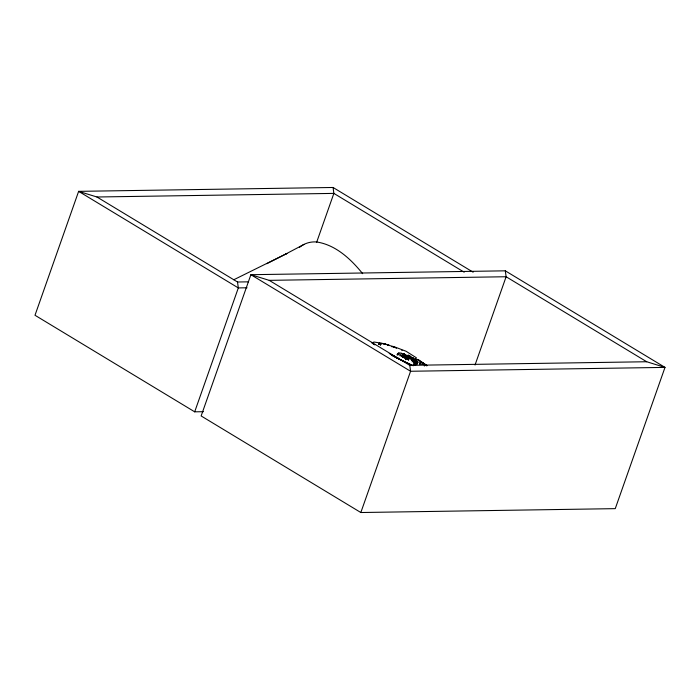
<?xml version="1.0" encoding="UTF-8"?>
<svg xmlns="http://www.w3.org/2000/svg" width="700" height="700" viewBox="0 0 700 700"><rect width="100%" height="100%" fill="white"/><g stroke="black" fill="none" stroke-linecap="round" stroke-linejoin="round"><path stroke-width="1.05" d="M194.688 411.828L238.324 287.919L237.519 282.004L96.941 196.998L78.636 191.354L35 315.262L194.688 411.828L203.42 411.688M316.592 242.445L333.865 193.393L333.06 187.477L78.636 191.354L238.324 287.919L247.056 287.779M360.832 512.523L410.576 371.262L409.771 365.348L269.203 280.35L250.889 274.697L201.145 415.957L360.832 512.523L615.256 508.646L665 367.395L505.312 270.83L250.889 274.697L410.576 371.262L665 367.395L646.695 361.743L506.117 276.745L269.203 280.35M475.029 365.024L506.117 276.745L505.312 270.83M378.805 344.234L379.592 342.781L378.858 344.286M379.024 344.391L379.829 342.921M380.336 345.004L381.22 343.394M380.485 345.056L381.377 343.438L382.095 343.604M397.058 354.812C397.355 351.207 406.648 353.535 401.642 356.519M397.364 354.865L398.344 353.08M397.95 354.996L398.983 353.124M400.102 356.011L401.555 353.36M401.87 356.598L403.436 353.736M402.036 356.659L403.9 353.876L402.579 356.291M402.789 356.379L404.119 353.964M402.911 356.44L404.233 354.016M402.649 357.332L404.416 354.104M402.832 357.429L404.6 354.2M403.209 357.639L404.976 354.41L407.689 356.457L406.236 359.109M403.926 356.983L405.248 354.576M404.206 357.779L405.773 354.918M404.775 358.129L406.324 355.303M405.072 358.312L406.604 355.512M405.37 358.505L406.884 355.74M405.65 358.697L407.155 355.967M406.884 356.965L407.82 355.25M405.956 358.908L407.855 355.346M405.668 359.713L406.49 358.207L408.441 359.012M407.575 356.939L408.555 355.145M406.901 358.374L407.873 356.641M407.75 357.035L408.73 355.241M407.234 358.654L408.223 357.009M407.479 358.864L408.363 357.158M408.406 357.402L409.176 355.504M407.715 359.074L409.377 355.626M407.934 359.275L409.439 357.271M408.039 359.38L409.623 355.793M408.126 359.476L408.984 357.91M408.231 359.599L409.08 358.05M409.159 357.875L409.885 355.967M409.395 358.033L410.139 356.151M408.336 360.447L409.29 358.558M409.64 358.207L410.384 356.344M409.876 358.374L410.576 356.493M410.095 358.54L411.014 356.86M410.305 358.706L411.215 357.044L412.93 358.697M410.707 359.021L411.6 357.394M411.101 359.8L412.142 357.901M411.53 360.141L412.545 358.295M411.924 360.465L412.904 358.671M412.16 360.675L412.965 358.733M412.711 359.844L413.613 358.199L412.79 357.49M412.142 361.926L413.7 359.581M412.869 361.322L413.717 359.599L414.811 360.973M414.584 360.334L415.616 358.645M413.744 362.714L414.689 360.806M413.954 362.915L414.969 361.174M414.584 361.821L415.537 360.08L413.613 358.199M414.164 363.108L415.126 361.392M414.374 363.309L415.266 361.594M413.744 364.578L414.54 363.125M413.901 364.691L415.441 361.856M414.067 364.787L415.572 362.084M414.207 364.875L414.96 363.501M415.433 362.591L417.113 359.424L425.556 364.674M414.348 364.954L415.686 362.311M414.47 365.015L415.783 362.512M414.584 365.076L415.852 362.714L416.01 363.37M414.715 365.129L416.29 362.119M414.942 365.225L416.465 362.338M415.047 365.26L415.949 363.877M415.214 365.251L415.993 363.816M416.019 364.315L416.859 362.784M416.762 363.291L417.567 361.655M416.264 364.481L416.99 362.906M416.36 364.534L417.743 361.865M416.447 364.578L417.874 362.014M416.658 364.63L418.014 362.162M419.449 363.204L420.499 361.287M419.72 364.569L421.26 361.76M424.349 366.047L425.206 364.473M285.373 254.24L304.106 244.352M233.826 279.738L286.93 253.479L266.796 263.699M96.941 196.998L333.865 193.393L464.196 272.204M237.519 282.004L248.43 281.838M409.771 365.348L646.695 361.743M373.73 341.985L382.419 343.35M387.45 344.969L394.301 346.797M391.606 346.649L392.656 346.85M382.734 343.735L383.18 343.814M383.442 343.866L385.805 344.356M393.776 347.314L394.922 347.55M395.859 348.11L396.55 348.25M394.555 347.252L393.759 347.086M394.879 347.322L395.447 347.445M424.672 364.892L420.245 363.65M422.511 364.35L422.949 364.455M385.595 344.304L387.879 344.846M386.986 344.627L389.296 345.205M385.053 344.076L386.382 344.4M384.125 343.849L385.831 344.26M384.65 343.98L383.408 343.665M424.97 364.989L426.711 365.741M373.293 342.606L371.936 342.598M373.634 342.676L371.586 342.414A24.343 1.479 28.7 0 0 373.047 343.691L373.686 344.146M395.264 347.148L406.044 351.243L416.404 357.805M403.41 356.851L406.49 358.207M412.72 365.514L410.743 364.621M413.245 365.767L400.505 359.686A23.765 1.444 28.7 0 1 391.484 354.856M409.71 364.149L410.235 364.394M408.625 363.65L409.176 363.904M407.496 363.116L408.065 363.387M402.124 350.359L401.66 350.131M402.955 356.641L398.816 354.524M406.91 362.845L405.064 361.961M404.425 361.646L400.969 359.914A24.124 1.47 28.7 0 1 391.685 354.97M417.113 359.424L415.887 358.785M422.459 363.064L423.535 363.65M396.471 357.446L399.28 358.925L393.549 355.871M393.619 355.906L395.071 356.694M418.259 359.555L426.414 365.243L425.941 364.945M390.574 354.244L392.061 355.066M392.158 355.11L390.696 354.305A27.073 1.645 28.7 0 1 389.235 353.491M421.033 361.856L424.725 364.096M423.894 363.869L425.075 364.604M333.06 187.477L473.13 272.186M425.162 364.665L425.714 365.033M374.036 344.339L374.78 344.855M425.416 364.569L426.037 365.015M426.396 365.286L427.017 365.759L426.589 365.391M412.606 357.884L413.998 359.319M414.155 359.502L414.68 360.08M412.064 360.246L411.609 359.713M416.675 360.588L417.419 361.471M412.729 361.007L413.175 361.533M362.652 273.674C350.989 259.201 335.755 244.869 316.689 241.99A50.986 33.941 70.2 0 0 312.918 241.964A51.905 34.554 70.2 0 0 299.434 247.415M400.164 359.695A23.896 2.039 28.3 0 1 391.457 355.154M373.398 343.875A24.272 1.479 28.7 0 1 372.129 342.834"/></g></svg>
